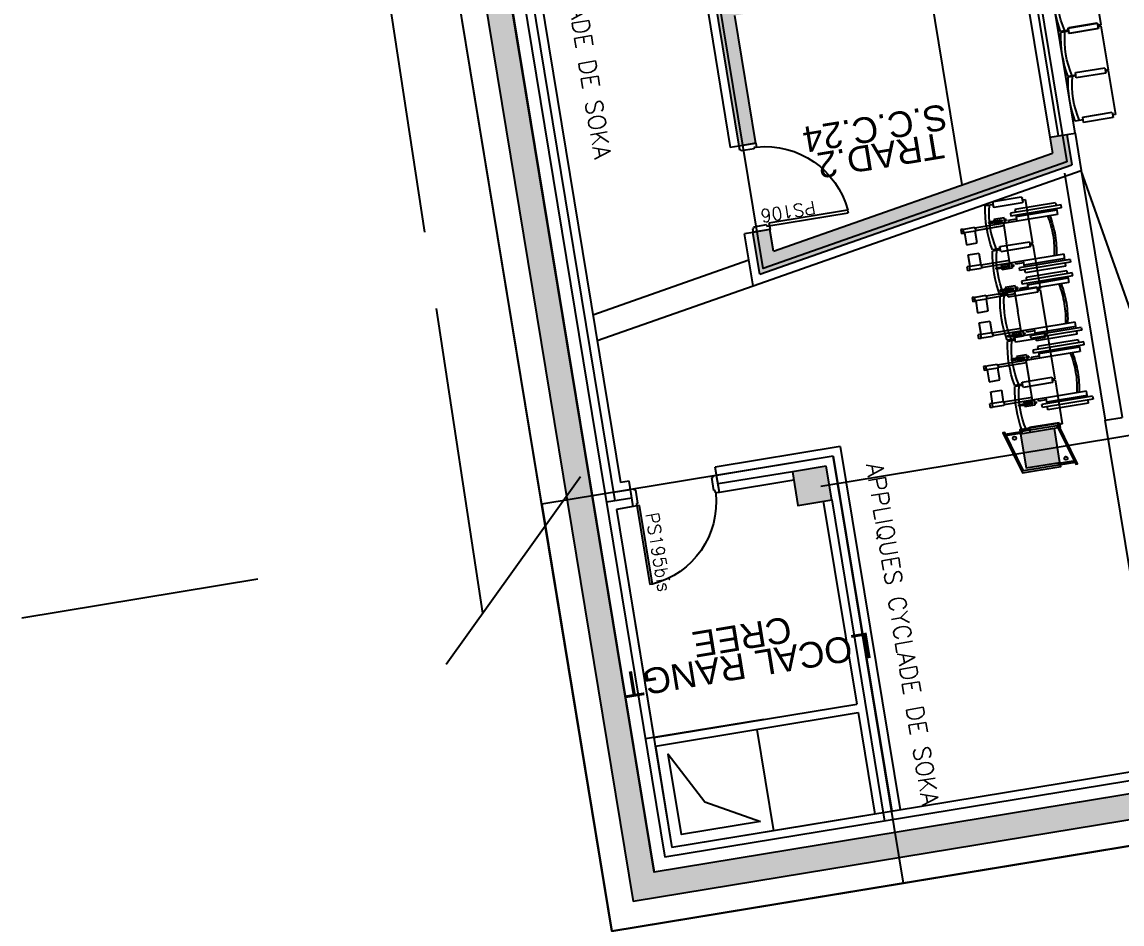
# Model space of a CAD drawing. Header units: millimetres. Extents: x 33140 to 33459, y 51582 to 51854.
# Drawn here: x 33252.14 to 33264.98, y 51634.11 to 51644.64 of the extents above; entities that cross this region are included whole.
import ezdxf
from ezdxf.enums import TextEntityAlignment as Align

# ---------------------------------------------------------------- set-up
doc = ezdxf.new("R2010")
doc.units = ezdxf.units.MM
doc.header["$LTSCALE"] = 0.3
doc.header["$MEASUREMENT"] = 0
for name, pattern in [('ACAD_ISO02W100', [15, 12, -3]), ('ACAD_ISO04W100', [30, 24, -3, 0, -3]), ('ACAD_ISO08W100', [36, 24, -3, 6, -3])]:
    doc.linetypes.add(name, pattern=pattern)
doc.layers.get('0').update_dxf_attribs({"linetype": 'CONTINUOUS'})
for name, color, linetype in [('00-TRAMES-BAT', 7, 'ACAD_ISO08W100'), ('01-TREMIE-GAINE', 4, 'CONTINUOUS'), ('02-MURS-PORTEUR', 1, 'CONTINUOUS'), ('02-MURS-POTEAU', 6, 'CONTINUOUS'), ('04-CLOISONS', 2, 'CONTINUOUS'), ('05-MEN-INT', 4, 'CONTINUOUS'), ('05-MEN-INT-NUM', 62, 'CONTINUOUS'), ('08-EQUI-HANDI', 151, 'CONTINUOUS'), ('08-EQUI-MEUBLE', 8, 'CONTINUOUS'), ('10-ANN-NOMPIECE', 3, 'CONTINUOUS'), ('10-ANN-NOMPIECE-CODE', 171, 'CONTINUOUS'), ('11-RES-ELECTRICITE', 71, 'CONTINUOUS'), ('14-HACH-MURS', 253, 'CONTINUOUS'), ('14-HACH-POTEAU', 251, 'CONTINUOUS')]:
    doc.layers.add(name, color=color, linetype=linetype)
doc.layers.add('POLY-SURFACE', color=1, linetype='CONTINUOUS', plot=False)
doc.styles.add('ANN', font='romans.shx')
doc.styles.add('NDP', font='ARIAL.TTF', dxfattribs={"height": 0.2})

# ---------------------------------------------------------------- blocks, each defined once
blk = doc.blocks.new('MVP9')
for p, q in [((0.075, 0.93), (0.045, 0.93)), ((0.045, -0.03), (0.045, 0.93)), ((0.075, 0.93), (0.075, 0)), ((0.075, 0), (0, 0)), ((0, 0), (0, -0.2)), ((0.975, 0), (0.975, -0.03)), ((1.02, 0), (0.975, 0)), ((0.06, -0.03), (0.045, -0.03)), ((0.06, -0.03), (0.06, -0.185)), ((0.975, -0.03), (0.96, -0.03)), ((0.96, -0.03), (0.96, -0.185)), ((1.02, 0), (1.02, -0.2)), ((0.045, -0.2), (0, -0.2)), ((0.06, -0.185), (0.045, -0.185)), ((0.045, -0.185), (0.045, -0.2)), ((0.975, -0.185), (0.96, -0.185)), ((0.975, -0.185), (0.975, -0.2)), ((1.02, -0.2), (0.975, -0.2))]:
    blk.add_line(p, q)
for centre, radius, start, end in [((-0.015, -0.057), 0.992, 3.3237, 84.7979), ((0.175, 0), 0.83, 0, 0)]:
    blk.add_arc(centre, radius, start, end)
blk = doc.blocks.new('AD')
for p, q in [((28, 38.3), (22, 38.3)), ((22, 38.3), (22, 3.3)), ((28, 3.3), (28, 38.3)), ((22, 3.3), (28, 3.3))]:
    blk.add_line(p, q)
blk = doc.blocks.new('AG')
blk.add_lwpolyline([(-28, 4.3), (-28, 37.3, -0.414214), (-27, 38.3), (-23, 38.3, -0.414214), (-22, 37.3), (-22, 4.3, -0.414214), (-23, 3.3), (-27, 3.3, -0.414214)], format="xyb", close=True)
blk = doc.blocks.new('Hand-siege')
for p, q in [((-13.2, 21.9), (46.8, 21.9)), ((-13.2, 18.4), (-13.2, 21.9)), ((-13.2, 18.4), (46.8, 18.4)), ((-7.2, 25.4), (40.8, 25.4)), ((-7.2, 25.4), (-7.2, 21.9)), ((-7.2, 18.4), (-7.2, 11.4)), ((-7.2, 16.4), (40.8, 16.4)), ((40.8, 25.4), (40.8, 21.9)), ((40.8, 18.4), (40.8, 11.4)), ((40.9, 13.8), (50.3, 13.8)), ((46.8, 21.9), (46.8, 18.4)), ((50.3, 13.8), (50.3, 11.4)), ((52.7, 15.6), (52.7, 14.1)), ((52.7, 15.6), (55, 15.6)), ((55, 14.1), (52.7, 14.1)), ((55, 17.6), (66.9, 17.6)), ((55, 12.1), (55, 17.6)), ((58.6, 15.6), (58.6, 12.1)), ((58.6, 15.6), (73.6, 15.6)), ((73.6, 14.1), (58.6, 14.1)), ((66.9, 17.6), (66.9, 15.6)), ((66.9, 14.1), (66.9, 12.1)), ((73.6, 15.6), (73.6, 14.1)), ((-7.2, 11.4), (90.5, 11.4)), ((66.9, 12.1), (55, 12.1)), ((55.6, 12.1), (55.6, 11.4)), ((56.8, 11.4), (56.8, -12.1)), ((56.8, 8.4), (90.5, 8.4)), ((58.1, 12.1), (58.1, 11.4)), ((90.8, 12.1), (103.4, 12.1)), ((90.8, 7.8), (103.4, 7.8)), ((90.8, -6.1), (90.8, 7.8)), ((103.4, 7.8), (103.4, -6.1)), ((103.8, 11.4), (104.2, 11.4)), ((103.8, 8.4), (104.2, 8.4)), ((104.2, 12.3), (106.8, 12.3)), ((104.2, 7.5), (104.2, 12.3)), ((104.2, 7.5), (106.8, 7.5)), ((106.8, 12.3), (106.8, 7.5)), ((56.8, -35.6), (56.8, -12.1)), ((103.4, -6.1), (90.8, -6.1)), ((90.8, -18.1), (90.8, -32)), ((103.4, -18.1), (90.8, -18.1)), ((103.4, -32), (103.4, -18.1)), ((-7.2, -42.6), (-7.2, -35.6)), ((-7.2, -35.6), (90.5, -35.6)), ((40.8, -42.6), (40.8, -35.6)), ((40.9, -37.9), (50.3, -37.9)), ((50.3, -37.9), (50.3, -35.6)), ((55, -38.3), (52.7, -38.3)), ((52.7, -39.8), (52.7, -38.3)), ((66.9, -36.3), (55, -36.3)), ((55, -36.3), (55, -41.8)), ((55.6, -36.3), (55.6, -35.6)), ((56.8, -32.6), (90.5, -32.6)), ((58.1, -36.3), (58.1, -35.6)), ((58.6, -39.8), (58.6, -36.3)), ((73.6, -38.3), (58.6, -38.3)), ((66.9, -38.3), (66.9, -36.3)), ((73.6, -39.8), (73.6, -38.3)), ((90.8, -32), (103.4, -32)), ((90.8, -36.2), (103.4, -36.2)), ((103.8, -32.6), (104.2, -32.6)), ((103.8, -35.6), (104.2, -35.6)), ((104.2, -31.7), (106.8, -31.7)), ((104.2, -31.7), (104.2, -36.4)), ((104.2, -36.4), (106.8, -36.4)), ((106.8, -36.4), (106.8, -31.7)), ((-13.2, -42.6), (-13.2, -46.1)), ((-13.2, -42.6), (46.8, -42.6)), ((-13.2, -46.1), (46.8, -46.1)), ((-7.2, -40.6), (40.8, -40.6)), ((-7.2, -49.6), (-7.2, -46.1)), ((-7.2, -49.6), (40.8, -49.6)), ((40.8, -49.6), (40.8, -46.1)), ((46.8, -46.1), (46.8, -42.6)), ((52.7, -39.8), (55, -39.8)), ((55, -41.8), (66.9, -41.8)), ((58.6, -39.8), (73.6, -39.8)), ((66.9, -41.8), (66.9, -39.8))]:
    blk.add_line(p, q)
for centre in [(57.8, 14.8), (57.8, -39)]:
    blk.add_circle(centre, 0.435)
for centre, radius, start, end in [((113.6, -12.1), 114.2, 168.1249, 180), ((113.6, -12.1), 111.7, 167.8551, 180), ((94.1, 9.9), 3.96, 147.0992, 211.8662), ((100.1, 9.9), 3.96, 328.1338, 32.9008), ((113.6, -12.1), 114.2, 180, 191.8751), ((113.6, -12.1), 111.7, 180, 192.1449), ((94.1, -34.1), 3.96, 148.1338, 212.9008), ((100.1, -34.1), 3.96, 327.0992, 31.8662)]:
    blk.add_arc(centre, radius, start, end)

msp = doc.modelspace()

# ---------------------------------------------------------------- hatches: boundary and pattern name
at = {"layer": '14-HACH-MURS'}
msp.add_hatch(color=256, dxfattribs=at).paths.add_polyline_path([(33297.513, 51640.663), (33259.278, 51634.367), (33255.16, 51659.373), (33275.535, 51662.728), (33275.584, 51662.432), (33255.505, 51659.126), (33259.525, 51634.712), (33283.443, 51638.65), (33283.384, 51639.005), (33283.582, 51639.038), (33283.64, 51638.683), (33285.919, 51639.058), (33285.861, 51639.413), (33286.058, 51639.446), (33286.117, 51639.091), (33297.168, 51640.91), (33296.526, 51644.808), (33296.871, 51644.56)])
h = msp.add_hatch(color=256, dxfattribs=at)
h.paths.add_polyline_path([(33264.398, 51642.97), (33260.757, 51641.691), (33260.677, 51642.18), (33260.874, 51642.213), (33260.916, 51641.959), (33264.173, 51643.103), (33264.142, 51643.29), (33264.34, 51643.323)])
h.paths.add_polyline_path([(33263.601, 51646.578), (33263.798, 51646.611), (33264.015, 51645.296), (33260.463, 51644.711), (33260.708, 51643.219), (33260.511, 51643.187), (33260.216, 51644.975), (33260.414, 51645.007), (33260.43, 51644.909), (33263.785, 51645.461)])
h.paths.add_polyline_path([(33260.248, 51646.014), (33260.051, 51645.981), (33259.067, 51651.957), (33259.264, 51651.99), (33259.51, 51650.498), (33263.062, 51651.083), (33263.278, 51649.768), (33263.081, 51649.736), (33262.897, 51650.853), (33259.542, 51650.3)])
h.paths.add_polyline_path([(33262.509, 51653.211), (33259.056, 51653.25), (33259.098, 51652.996), (33258.901, 51652.964), (33258.82, 51653.453), (33262.679, 51653.409), (33262.737, 51653.056), (33262.54, 51653.024)])
at = {"layer": '14-HACH-POTEAU'}
h = msp.add_hatch(color=256, dxfattribs=at)
h.paths.add_polyline_path([(33261.531, 51639.451), (33261.137, 51639.386), (33261.202, 51638.991), (33261.596, 51639.056)])
h.paths.add_polyline_path([(33277.516, 51642.083), (33277.121, 51642.018), (33277.186, 51641.623), (33277.581, 51641.688)])
h.paths.add_polyline_path([(33274.852, 51641.644), (33274.457, 51641.579), (33274.522, 51641.185), (33274.917, 51641.25)])
h.paths.add_polyline_path([(33272.188, 51641.206), (33271.793, 51641.141), (33271.858, 51640.746), (33272.253, 51640.811)])
h.paths.add_polyline_path([(33269.524, 51640.767), (33269.129, 51640.702), (33269.194, 51640.307), (33269.589, 51640.372)])
h.paths.add_polyline_path([(33266.86, 51640.328), (33266.465, 51640.263), (33266.53, 51639.869), (33266.925, 51639.934)])
h.paths.add_polyline_path([(33264.196, 51639.89), (33263.801, 51639.825), (33263.866, 51639.43), (33264.261, 51639.495)])

# ---------------------------------------------------------------- linework, layer by layer
at = {"layer": '00-TRAMES-BAT'}
msp.add_line((33382.914, 51659.21), (33261.469, 51639.213), dxfattribs=at)
at = {"layer": '00-TRAMES-BAT', "color": 3, "linetype": 'Continuous'}
msp.add_line((33254.896, 51638.13), (33252.143, 51637.677), dxfattribs=at)
at = {"layer": '01-TREMIE-GAINE'}
msp.add_lwpolyline([(33260.765, 51635.302), (33259.842, 51635.15), (33259.687, 51636.089), (33260.116, 51635.532)], close=True, dxfattribs=at)
at = {"layer": '02-MURS-PORTEUR'}
for p, q in [((33255.16, 51659.373), (33259.278, 51634.367)), ((33255.505, 51659.126), (33259.525, 51634.712)), ((33260.216, 51644.975), (33260.511, 51643.187)), ((33260.463, 51644.711), (33260.708, 51643.219)), ((33264.142, 51643.29), (33264.34, 51643.323)), ((33264.34, 51643.323), (33264.398, 51642.97)), ((33260.708, 51643.219), (33260.511, 51643.187)), ((33264.142, 51643.29), (33264.173, 51643.103)), ((33260.916, 51641.959), (33264.173, 51643.103)), ((33260.757, 51641.691), (33264.398, 51642.97)), ((33260.874, 51642.213), (33260.677, 51642.18)), ((33260.757, 51641.691), (33260.677, 51642.18)), ((33260.916, 51641.959), (33260.874, 51642.213)), ((33297.513, 51640.663), (33259.278, 51634.367)), ((33283.443, 51638.65), (33259.525, 51634.712))]:
    msp.add_line(p, q, dxfattribs=at)
at = {"layer": '02-MURS-PORTEUR', "color": 8, "linetype": 'ACAD_ISO02W100'}
for p, q in [((33257.523, 51637.734), (33254.274, 51659.101)), ((33263.119, 51642.733), (33262.737, 51645.055)), ((33265.628, 51639.72), (33264.51, 51642.903)), ((33258.809, 51641.219), (33260.628, 51641.858)), ((33258.858, 51640.918), (33260.678, 51641.557)), ((33260.721, 51636.378), (33260.916, 51635.194)), ((33260.721, 51636.378), (33260.916, 51635.194))]:
    msp.add_line(p, q, dxfattribs=at)
at = {"layer": '02-MURS-PORTEUR', "color": 4}
for p, q in [((33264.438, 51643.339), (33264.113, 51645.313)), ((33264.313, 51642.871), (33264.788, 51639.987)), ((33264.51, 51642.903), (33264.985, 51640.02)), ((33264.788, 51639.987), (33264.985, 51640.02)), ((33265.145, 51637.816), (33264.788, 51639.987))]:
    msp.add_line(p, q, dxfattribs=at)
at = {"layer": '02-MURS-PORTEUR', "color": 4, "linetype": 'ACAD_ISO04W100'}
msp.add_line((33258.664, 51639.326), (33257.095, 51637.137), dxfattribs=at)
at = {"layer": '02-MURS-POTEAU'}
for points in [[(33264.196, 51639.89), (33263.801, 51639.825), (33263.866, 51639.43), (33264.261, 51639.495)], [(33261.531, 51639.451), (33261.137, 51639.386), (33261.202, 51638.991), (33261.596, 51639.056)]]:
    msp.add_lwpolyline(points, close=True, dxfattribs=at)
at = {"layer": '04-CLOISONS'}
for p, q in [((33256.254, 51655.5), (33259.649, 51634.884)), ((33256.386, 51655.318), (33259.065, 51639.045)), ((33256.501, 51655.236), (33259.131, 51639.258)), ((33260.118, 51644.959), (33260.412, 51643.171)), ((33264.34, 51643.323), (33264.438, 51643.339)), ((33264.438, 51643.339), (33264.51, 51642.903)), ((33260.511, 51643.187), (33260.412, 51643.171)), ((33260.678, 51641.557), (33264.51, 51642.903)), ((33260.677, 51642.18), (33260.578, 51642.164)), ((33260.678, 51641.557), (33260.578, 51642.164)), ((33261.696, 51639.681), (33260.237, 51639.44)), ((33261.696, 51639.681), (33262.395, 51635.438)), ((33261.614, 51639.566), (33260.253, 51639.342)), ((33261.614, 51639.566), (33262.296, 51635.422)), ((33260.285, 51639.144), (33260.237, 51639.44)), ((33261.137, 51639.386), (33260.269, 51639.243)), ((33259.23, 51639.275), (33259.131, 51639.258)), ((33259.279, 51638.979), (33259.23, 51639.275)), ((33261.153, 51639.287), (33260.285, 51639.144)), ((33259.246, 51639.176), (33259.049, 51639.143)), ((33259.263, 51639.077), (33258.967, 51639.029)), ((33259.279, 51638.979), (33259.082, 51638.946)), ((33261.498, 51639.04), (33261.888, 51636.672)), ((33261.596, 51639.056), (33262.214, 51635.307)), ((33259.082, 51638.946), (33259.52, 51636.282)), ((33259.082, 51638.946), (33259.398, 51637.022)), ((33283.402, 51638.897), (33261.014, 51635.21)), ((33283.418, 51638.798), (33259.649, 51634.884)), ((33259.415, 51636.923), (33259.731, 51634.999)), ((33259.52, 51636.282), (33261.888, 51636.672)), ((33259.537, 51636.183), (33261.904, 51636.573)), ((33261.904, 51636.573), (33262.099, 51635.389)), ((33260.803, 51636.493), (33259.422, 51636.266)), ((33259.537, 51636.183), (33259.731, 51634.999)), ((33262.099, 51635.389), (33259.731, 51634.999)), ((33260.916, 51635.194), (33259.731, 51634.999))]:
    msp.add_line(p, q, dxfattribs=at)
for points in [[(33263.796, 51639.854), (33264.225, 51639.925), (33264.445, 51639.475), (33264.466, 51639.478), (33264.237, 51639.947), (33263.793, 51639.874)], [(33264.265, 51639.465), (33263.836, 51639.395), (33263.616, 51639.845), (33263.595, 51639.841), (33263.825, 51639.372), (33264.269, 51639.446)]]:
    msp.add_lwpolyline(points, close=True, dxfattribs=at)
at = {"layer": '05-MEN-INT'}
for p, q in [((33263.817, 51645.264), (33264.142, 51643.29)), ((33263.916, 51645.28), (33264.241, 51643.307))]:
    msp.add_line(p, q, dxfattribs=at)
for points in [[(33263.816, 51639.853), (33263.621, 51639.821), (33263.623, 51639.808), (33263.818, 51639.84)], [(33264.246, 51639.467), (33264.441, 51639.499), (33264.438, 51639.512), (33264.244, 51639.48)]]:
    msp.add_lwpolyline(points, close=True, dxfattribs=at)
for centre in [(33263.73, 51639.777), (33264.331, 51639.543)]:
    msp.add_circle(centre, 0.02, dxfattribs=at)
at = {"layer": '08-EQUI-MEUBLE'}
for p, q in [((33264.652, 51645.117), (33264.737, 51644.604)), ((33264.737, 51644.604), (33264.704, 51644.598)), ((33264.359, 51644.541), (33264.268, 51644.526)), ((33264.361, 51644.527), (33264.27, 51644.512)), ((33264.706, 51644.584), (33264.739, 51644.59)), ((33264.739, 51644.59), (33264.824, 51644.076)), ((33264.445, 51644.014), (33264.355, 51643.999)), ((33264.447, 51644.007), (33264.356, 51643.992)), ((33264.824, 51644.076), (33264.791, 51644.071)), ((33264.792, 51644.064), (33264.825, 51644.069)), ((33264.825, 51644.069), (33264.909, 51643.556)), ((33264.531, 51643.494), (33264.44, 51643.479)), ((33264.909, 51643.556), (33264.876, 51643.551)), ((33263.823, 51642.56), (33263.856, 51642.565)), ((33263.856, 51642.565), (33263.941, 51642.052)), ((33263.478, 51642.503), (33263.387, 51642.488)), ((33263.941, 51642.052), (33263.908, 51642.047)), ((33263.91, 51642.033), (33263.943, 51642.038)), ((33263.943, 51642.038), (33264.028, 51641.525)), ((33263.563, 51641.99), (33263.472, 51641.975)), ((33263.565, 51641.976), (33263.474, 51641.961)), ((33264.028, 51641.525), (33263.995, 51641.52)), ((33263.649, 51641.463), (33263.559, 51641.448)), ((33263.652, 51641.449), (33263.561, 51641.434)), ((33263.997, 51641.506), (33264.03, 51641.511)), ((33264.03, 51641.511), (33264.114, 51640.998)), ((33263.736, 51640.936), (33263.645, 51640.921)), ((33263.738, 51640.922), (33263.648, 51640.907)), ((33264.114, 51640.998), (33264.082, 51640.993)), ((33264.084, 51640.978), (33264.117, 51640.984)), ((33264.117, 51640.984), (33264.201, 51640.471)), ((33263.823, 51640.409), (33263.732, 51640.394)), ((33263.825, 51640.394), (33263.735, 51640.38)), ((33264.201, 51640.471), (33264.168, 51640.465)), ((33264.171, 51640.451), (33264.204, 51640.457)), ((33264.204, 51640.457), (33264.288, 51639.944)), ((33263.91, 51639.881), (33263.819, 51639.866)), ((33264.288, 51639.944), (33264.255, 51639.938))]:
    msp.add_line(p, q, dxfattribs=at)
at = {"layer": '08-EQUI-MEUBLE', "extrusion": (0, 0, -1)}
for centre, major_axis, start_param, end_param in [((33265.459, 51644.986), (0.215, -1.308), 1.373401, 1.768192), ((33265.212, 51644.945), (0.166, -1.008), 1.313473, 1.82812), ((33265.546, 51644.459), (0.215, -1.308), 1.373401, 1.768192), ((33265.299, 51644.418), (0.166, -1.008), 1.313473, 1.82812), ((33265.631, 51643.939), (0.215, -1.308), 1.373401, 1.768192), ((33265.385, 51643.898), (0.166, -1.008), 1.313473, 1.82812), ((33264.663, 51642.435), (0.215, -1.308), 1.373401, 1.768192), ((33264.416, 51642.394), (0.166, -1.008), 1.313473, 1.82812), ((33264.75, 51641.908), (0.215, -1.308), 1.373401, 1.768192), ((33264.503, 51641.867), (0.166, -1.008), 1.313473, 1.82812), ((33264.837, 51641.38), (0.215, -1.308), 1.373401, 1.768192), ((33264.59, 51641.34), (0.166, -1.008), 1.313473, 1.82812), ((33264.923, 51640.853), (0.215, -1.308), 1.373401, 1.768192), ((33264.677, 51640.813), (0.166, -1.008), 1.313473, 1.82812), ((33265.01, 51640.326), (0.215, -1.308), 1.373401, 1.768192), ((33264.764, 51640.285), (0.166, -1.008), 1.313473, 1.82812)]:
    msp.add_ellipse(centre, major_axis=major_axis, ratio=0.961538, start_param=start_param, end_param=end_param, dxfattribs=at)
at = {"layer": 'POLY-SURFACE'}
for points in [[(33382.98, 51658.616), (33297.187, 51644.489), (33297.858, 51640.416), (33259.031, 51634.022), (33254.816, 51659.621), (33275.191, 51662.976), (33272.927, 51676.72), (33270.362, 51676.298), (33268.235, 51689.214), (33271.195, 51689.702), (33270.378, 51694.665), (33374.229, 51711.765)], [(33259.031, 51634.022), (33283.639, 51638.074), (33282.802, 51643.156), (33279.457, 51642.605), (33279.26, 51642.573), (33279.357, 51641.981), (33274.522, 51641.185), (33273.411, 51644.241), (33271.624, 51655.095), (33271.659, 51658.188), (33272.124, 51658.214), (33272.966, 51657.352), (33274.375, 51658.729), (33276.342, 51659.061), (33276.539, 51659.093), (33276.58, 51658.846), (33276.777, 51658.879), (33280.122, 51659.43), (33279.546, 51662.933), (33277.947, 51662.669), (33277.89, 51663.015), (33275.256, 51662.581), (33275.191, 51662.976), (33254.816, 51659.621)], [(33283.443, 51638.65), (33259.525, 51634.712), (33255.505, 51659.126), (33279.463, 51662.818), (33279.975, 51659.709), (33283.438, 51660.28), (33286.264, 51643.118), (33282.801, 51642.548)], [(33264.342, 51643.003), (33260.797, 51641.758), (33258.879, 51653.402), (33262.636, 51653.36)], [(33261.614, 51639.566), (33258.21, 51639.005), (33259.031, 51634.022), (33262.434, 51634.583)]]:
    msp.add_lwpolyline(points, close=True, dxfattribs=at)

# ---------------------------------------------------------------- block references
at = {"layer": '05-MEN-INT', "xscale": -1}
for p, rotation in [((33260.416, 51645.008), 279.3505736729413), ((33260.876, 51642.213), 279.3505736729413), ((33259.279, 51638.979), 189.3505736660539)]:
    msp.add_blockref('MVP9', p, dxfattribs=dict(at, rotation=rotation))
at = {"layer": '08-EQUI-HANDI', "xscale": -0.01000000000026318, "yscale": 0.009999999998770808, "zscale": 0.01, "rotation": 9.350573661348607}
for p in [(33264.179, 51642.264), (33264.31, 51641.47), (33264.443, 51640.665)]:
    msp.add_blockref('Hand-siege', p, dxfattribs=at)
at = {"layer": '08-EQUI-MEUBLE', "xscale": -0.01040000000054615, "yscale": 0.009999999998770808, "zscale": 0.0104, "rotation": 99.3505736515276}
for name, p in [('AG', (33264.78, 51644.34)), ('AD', (33264.696, 51644.853)), ('AD', (33264.781, 51644.333)), ('AD', (33264.867, 51643.813)), ('AG', (33263.899, 51642.309)), ('AD', (33263.9, 51642.302)), ('AD', (33263.986, 51641.775)), ('AD', (33264.073, 51641.247)), ('AD', (33264.16, 51640.72)), ('AD', (33264.247, 51640.193))]:
    msp.add_blockref(name, p, dxfattribs=at)

# ---------------------------------------------------------------- texts
at = {"layer": '05-MEN-INT-NUM', "style": 'ANN'}
for s, rotation, p in [('PS106', 189.3506, (33261.395, 51642.547)), ('PS195bis', 279.3506, (33259.423, 51638.894))]:
    msp.add_text(s, height=0.15, rotation=rotation, dxfattribs=at).set_placement(p)
at = {"layer": '10-ANN-NOMPIECE', "style": 'NDP'}
msp.add_text('TRAD.2', height=0.3, rotation=189.3506, dxfattribs=at).set_placement((33262.878, 51643.346))
for s, p in [('CREE', (33260.524, 51637.604)), ('LOCAL RANGT', (33260.578, 51637.274))]:
    msp.add_text(s, height=0.3, rotation=189.3506, dxfattribs=at).set_placement(p, align=Align.CENTER)
at = {"layer": '10-ANN-NOMPIECE-CODE', "style": 'NDP'}
msp.add_text('S.C.C.24', height=0.3, rotation=189.3506, dxfattribs=at).set_placement((33262.916, 51643.681))
at = {"layer": '11-RES-ELECTRICITE', "style": 'ANN'}
for s, p in [('APPLIQUE CYCLADE DE SOKA', (33258.198, 51646.847)), ('APPLIQUES CYCLADE DE SOKA', (33261.996, 51639.471))]:
    msp.add_text(s, height=0.2, rotation=279.3506, dxfattribs=at).set_placement(p)

doc.saveas('drawing.dxf')
